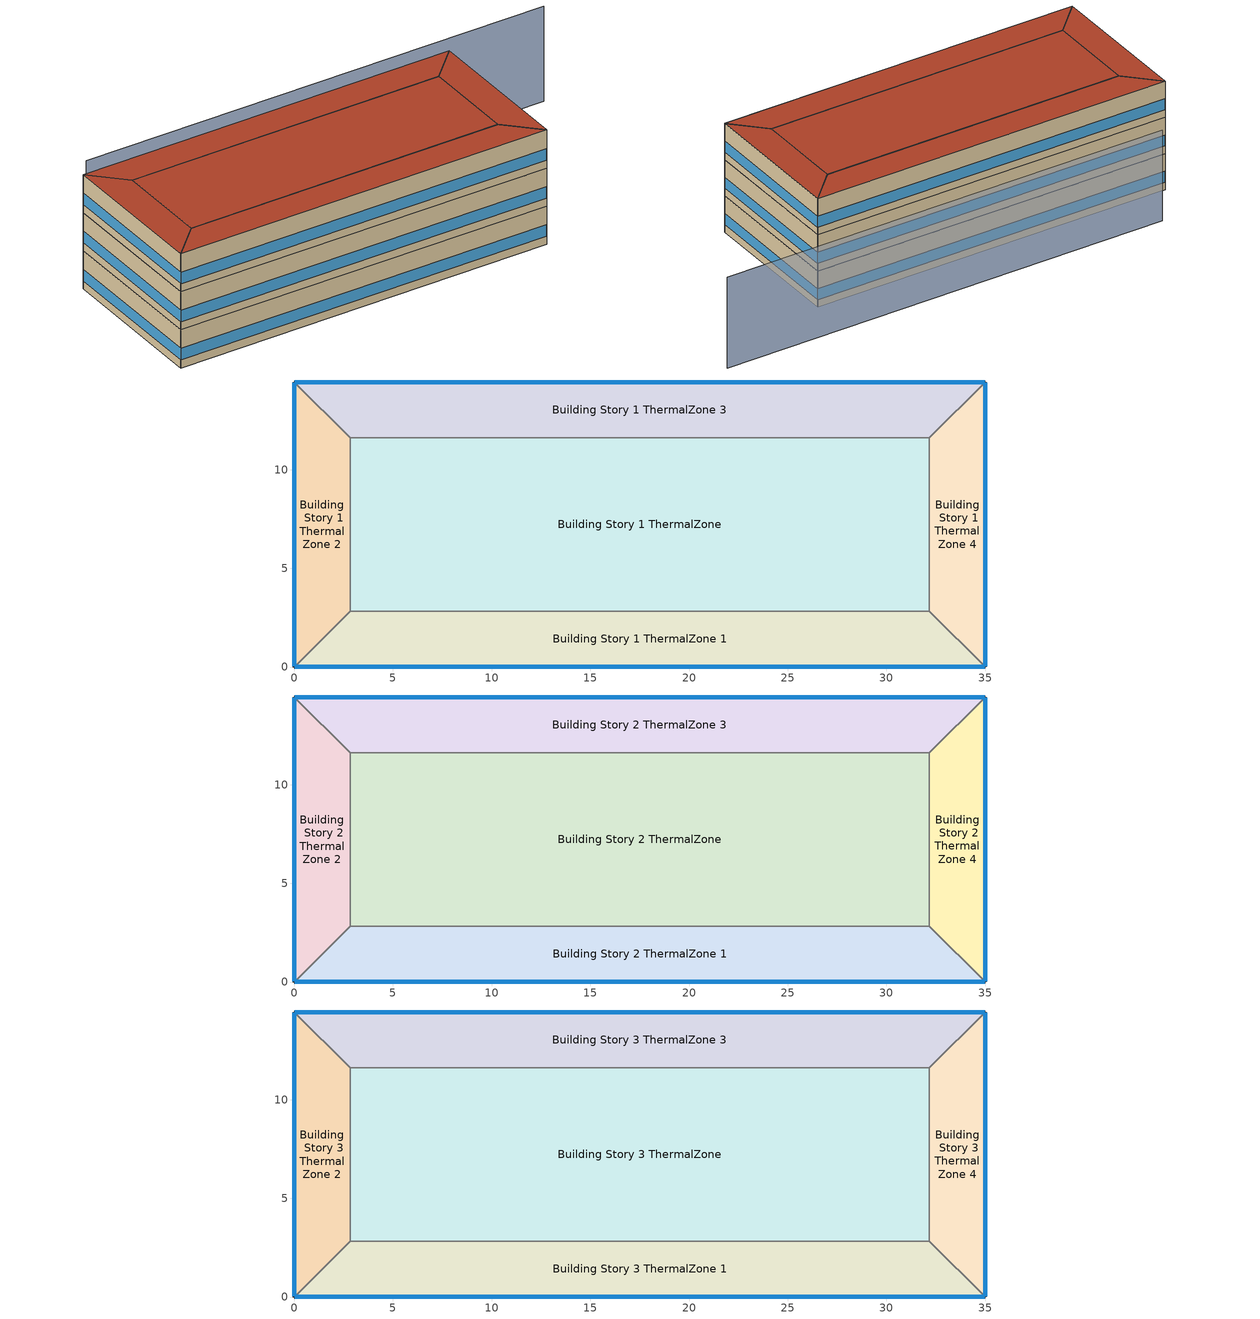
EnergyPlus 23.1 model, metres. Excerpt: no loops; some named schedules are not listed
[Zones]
Building Story 1 ThermalZone
 floor ground (Typical Insulated Carpeted 8in Slab Floor): 32.17,2.83 2.83,2.83 2.83,11.61 32.17,11.61 z0
 wall adiabatic (Typical Interior Wall): 2.83,2.83 32.17,2.83 32.17,11.61 2.83,11.61 2.83,2.83 z0:3.6
 ceiling adiabatic (Typical Interior Floor): 32.17,11.61 2.83,11.61 2.83,2.83 32.17,2.83 z3.6
Building Story 1 ThermalZone 1
 floor ground (Typical Insulated Carpeted 8in Slab Floor): 35,0 0,0 2.83,2.83 32.17,2.83 z0
 wall outside (Typical Insulated Exterior Mass Wall R-12.5): 0,0 35,0 z0:3.6
 wall adiabatic (Typical Interior Wall): 35,0 32.17,2.83 2.83,2.83 0,0 z0:3.6
 window (U 0.48 SHGC 0.40 Dbl Ref-D Clr 6mm/13mm): 0.03,0 34.98,0 z0.76:1.84
 ceiling adiabatic (Typical Interior Ceiling): 32.17,2.83 2.83,2.83 0,0 35,0 z3.6
Building Story 1 ThermalZone 2
 floor ground (Typical Insulated Carpeted 8in Slab Floor): 0,0 0,14.44 2.83,11.61 2.83,2.83 z0
 wall outside (Typical Insulated Exterior Mass Wall R-12.5): 0,14.44 0,0 z0:3.6
 wall adiabatic (Typical Interior Wall): 0,0 2.83,2.83 2.83,11.61 0,14.44 z0:3.6
 window (U 0.48 SHGC 0.40 Dbl Ref-D Clr 6mm/13mm): 0,14.41 0,0.03 z0.76:1.85
 ceiling adiabatic (Typical Interior Ceiling): 2.83,2.83 2.83,11.61 0,14.44 0,0 z3.6
Building Story 1 ThermalZone 3
 floor ground (Typical Insulated Carpeted 8in Slab Floor): 0,14.44 35,14.44 32.17,11.61 2.83,11.61 z0
 wall outside (Typical Insulated Exterior Mass Wall R-12.5): 35,14.44 0,14.44 z0:3.6
 wall adiabatic (Typical Interior Wall): 0,14.44 2.83,11.61 32.17,11.61 35,14.44 z0:3.6
 window (U 0.48 SHGC 0.40 Dbl Ref-D Clr 6mm/13mm): 34.98,14.44 0.03,14.44 z0.76:1.84
 ceiling adiabatic (Typical Interior Ceiling): 2.83,11.61 32.17,11.61 35,14.44 0,14.44 z3.6
Building Story 1 ThermalZone 4
 floor ground (Typical Insulated Carpeted 8in Slab Floor): 35,14.44 35,0 32.17,2.83 32.17,11.61 z0
 wall outside (Typical Insulated Exterior Mass Wall R-12.5): 35,0 35,14.44 z0:3.6
 wall adiabatic (Typical Interior Wall): 35,14.44 32.17,11.61 32.17,2.83 35,0 z0:3.6
 window (U 0.48 SHGC 0.40 Dbl Ref-D Clr 6mm/13mm): 35,0.03 35,14.41 z0.76:1.85
 ceiling adiabatic (Typical Interior Ceiling): 32.17,11.61 32.17,2.83 35,0 35,14.44 z3.6
Building Story 2 ThermalZone
 floor adiabatic (Typical Interior Floor): 32.17,2.83 2.83,2.83 2.83,11.61 32.17,11.61 z3.6
 wall adiabatic (Typical Interior Wall): 2.83,2.83 32.17,2.83 32.17,11.61 2.83,11.61 2.83,2.83 z3.6:7.2
 ceiling adiabatic (Typical Interior Ceiling): 32.17,11.61 2.83,11.61 2.83,2.83 32.17,2.83 z7.2
Building Story 2 ThermalZone 1
 floor adiabatic (Typical Interior Ceiling): 35,0 0,0 2.83,2.83 32.17,2.83 z3.6
 wall outside (Typical Insulated Exterior Mass Wall R-12.5): 0,0 35,0 z3.6:7.2
 wall adiabatic (Typical Interior Wall): 35,0 32.17,2.83 2.83,2.83 0,0 z3.6:7.2
 window (U 0.48 SHGC 0.40 Dbl Ref-D Clr 6mm/13mm): 0.03,0 34.98,0 z4.36:5.44
 ceiling adiabatic (Typical Interior Ceiling): 32.17,2.83 2.83,2.83 0,0 35,0 z7.2
Building Story 2 ThermalZone 2
 floor adiabatic (Typical Interior Ceiling): 0,0 0,14.44 2.83,11.61 2.83,2.83 z3.6
 wall outside (Typical Insulated Exterior Mass Wall R-12.5): 0,14.44 0,0 z3.6:7.2
 wall adiabatic (Typical Interior Wall): 0,0 2.83,2.83 2.83,11.61 0,14.44 z3.6:7.2
 window (U 0.48 SHGC 0.40 Dbl Ref-D Clr 6mm/13mm): 0,14.41 0,0.03 z4.36:5.45
 ceiling adiabatic (Typical Interior Ceiling): 2.83,2.83 2.83,11.61 0,14.44 0,0 z7.2
Building Story 2 ThermalZone 3
 floor adiabatic (Typical Interior Ceiling): 0,14.44 35,14.44 32.17,11.61 2.83,11.61 z3.6
 wall outside (Typical Insulated Exterior Mass Wall R-12.5): 35,14.44 0,14.44 z3.6:7.2
 wall adiabatic (Typical Interior Wall): 0,14.44 2.83,11.61 32.17,11.61 35,14.44 z3.6:7.2
 window (U 0.48 SHGC 0.40 Dbl Ref-D Clr 6mm/13mm): 34.98,14.44 0.03,14.44 z4.36:5.44
 ceiling adiabatic (Typical Interior Ceiling): 2.83,11.61 32.17,11.61 35,14.44 0,14.44 z7.2
Building Story 2 ThermalZone 4
 floor adiabatic (Typical Interior Ceiling): 35,14.44 35,0 32.17,2.83 32.17,11.61 z3.6
 wall outside (Typical Insulated Exterior Mass Wall R-12.5): 35,0 35,14.44 z3.6:7.2
 wall adiabatic (Typical Interior Wall): 35,14.44 32.17,11.61 32.17,2.83 35,0 z3.6:7.2
 window (U 0.48 SHGC 0.40 Dbl Ref-D Clr 6mm/13mm): 35,0.03 35,14.41 z4.36:5.45
 ceiling adiabatic (Typical Interior Ceiling): 32.17,11.61 32.17,2.83 35,0 35,14.44 z7.2
Building Story 3 ThermalZone
 floor adiabatic (Typical Interior Ceiling): 32.17,2.83 2.83,2.83 2.83,11.61 32.17,11.61 z7.2
 wall adiabatic (Typical Interior Wall): 2.83,2.83 32.17,2.83 32.17,11.61 2.83,11.61 2.83,2.83 z7.2:10.8
 roof outside (Typical IEAD Roof R-31.25): 32.17,11.61 2.83,11.61 2.83,2.83 32.17,2.83 z10.8
Building Story 3 ThermalZone 1
 floor adiabatic (Typical Interior Ceiling): 35,0 0,0 2.83,2.83 32.17,2.83 z7.2
 wall outside (Typical Insulated Exterior Mass Wall R-12.5): 0,0 35,0 z7.2:10.8
 wall adiabatic (Typical Interior Wall): 35,0 32.17,2.83 2.83,2.83 0,0 z7.2:10.8
 window (U 0.48 SHGC 0.40 Dbl Ref-D Clr 6mm/13mm): 0.03,0 34.98,0 z7.96:9.04
 roof outside (Typical IEAD Roof R-31.25): 32.17,2.83 2.83,2.83 0,0 35,0 z10.8
Building Story 3 ThermalZone 2
 floor adiabatic (Typical Interior Ceiling): 0,0 0,14.44 2.83,11.61 2.83,2.83 z7.2
 wall outside (Typical Insulated Exterior Mass Wall R-12.5): 0,14.44 0,0 z7.2:10.8
 wall adiabatic (Typical Interior Wall): 0,0 2.83,2.83 2.83,11.61 0,14.44 z7.2:10.8
 window (U 0.48 SHGC 0.40 Dbl Ref-D Clr 6mm/13mm): 0,14.41 0,0.03 z7.96:9.05
 roof outside (Typical IEAD Roof R-31.25): 2.83,2.83 2.83,11.61 0,14.44 0,0 z10.8
Building Story 3 ThermalZone 3
 floor adiabatic (Typical Interior Ceiling): 0,14.44 35,14.44 32.17,11.61 2.83,11.61 z7.2
 wall outside (Typical Insulated Exterior Mass Wall R-12.5): 35,14.44 0,14.44 z7.2:10.8
 wall adiabatic (Typical Interior Wall): 0,14.44 2.83,11.61 32.17,11.61 35,14.44 z7.2:10.8
 window (U 0.48 SHGC 0.40 Dbl Ref-D Clr 6mm/13mm): 34.98,14.44 0.03,14.44 z7.96:9.04
 roof outside (Typical IEAD Roof R-31.25): 2.83,11.61 32.17,11.61 35,14.44 0,14.44 z10.8
Building Story 3 ThermalZone 4
 floor adiabatic (Typical Interior Ceiling): 35,14.44 35,0 32.17,2.83 32.17,11.61 z7.2
 wall outside (Typical Insulated Exterior Mass Wall R-12.5): 35,0 35,14.44 z7.2:10.8
 wall adiabatic (Typical Interior Wall): 35,14.44 32.17,11.61 32.17,2.83 35,0 z7.2:10.8
 window (U 0.48 SHGC 0.40 Dbl Ref-D Clr 6mm/13mm): 35,0.03 35,14.41 z7.96:9.05
 roof outside (Typical IEAD Roof R-31.25): 32.17,11.61 32.17,2.83 35,0 35,14.44 z10.8
shading: 2.93,18.55 46.72,18.55 z0:9
[Building]
bld_6: Terrain=City
[Site:Location]
Laramie General Brees Field_WY_USA: Latitude {deg}=41.3126; Longitude {deg}=-105.585; Time Zone {hr}=-7; Elevation {m}=2215
[Site:GroundTemperature:FCfactorMethod]
8.6, 2.8, -4.1, -8.8, -2.2, 0.3, 6.7, 10.1, 16.5, 20.6, 19.2, 14.7
[Site:WaterMainsTemperature]
Calculation Method=Correlation; Annual Average Outdoor Air Temperature {C}=8.96667; Maximum Difference In Monthly Average Outdoor Air Temperatures {deltaC}=26.2
[SizingPeriod:DesignDay] Day of Month=21; Dry-Bulb Temperature Range Modifier Type=DefaultMultipliers; Humidity Condition Type=Wetbulb; Barometric Pressure {Pa}=98769; Rain Indicator=No; Snow Indicator=No; Daylight Saving Time Indicator=No; Begin Environment Reset Mode=FullResetAtBeginEnvironment
Name | Month | Day Type | Maximum Dry-Bulb Temperature {C} | Daily Dry-Bulb Temperature Range {deltaC} | Wetbulb or DewPoint at Maximum Dry-Bulb {C} | Wind Speed {m/s} | Wind Direction {deg} | Solar Model Indicator | ASHRAE Clear Sky Optical Depth for Beam Irradiance (taub) | ASHRAE Clear Sky Optical Depth for Diffuse Irradiance (taud) | Sky Clearness
Buffalo Niagara Intl Ap Ann Clg .4% Condns DB=>MWB 1 | 7 | SummerDesignDay | 30.3 | 9.3 | 21.8 | 5.7 | 240 | ASHRAETau | 0.462 | 2.001
Buffalo Niagara Intl Ap Ann Clg .4% Condns WB=>MDB 1 | 7 | SummerDesignDay | 27.8 | 9.3 | 23.8 | 5.7 | 240 | ASHRAETau | 0.462 | 2.001
Buffalo Niagara Intl Ap Ann Htg 99.6% Condns DB 1 | 1 | WinterDesignDay | -16.3 | 0 | -16.3 | 5.1 | 270 | ASHRAEClearSky |  |  | 0
[Material] Thermal Absorptance=0.9
Name | Roughness | Thickness {m} | Conductivity {W/m-K} | Density {kg/m3} | Specific Heat {J/kg-K} | Solar Absorptance | Visible Absorptance
1/2IN Gypsum | Smooth | 0.0127 | 0.16 | 784.9 | 830 | 0.4 | 0.4
100mm Normalweight concrete floor | MediumRough | 0.1016 | 2.31045 | 2322 | 832.557 | 0.7 | 0.7
1IN Stucco | Smooth | 0.0253 | 0.6918 | 1858 | 837 | 0.7 | 0.92
8 in. Normalweight Concrete Floor | MediumRough | 0.2032 | 2.31 | 2322 | 832 | 0.7 | 0.7
8IN CONCRETE HW RefBldg | Rough | 0.2032 | 1.311 | 2240 | 836.8 | 0.7 | 0.7
G01 13mm gypsum board | Smooth | 0.0127 | 0.160031 | 800.001 | 1090.73 | 0.7 | 0.5
Metal Roof Surface | Smooth | 0.0008 | 45.28 | 7824 | 500 | 0.7 | 0.7
Roof Membrane | VeryRough | 0.0095 | 0.16 | 1121.29 | 1460 | 0.7 | 0.7
Std Wood 6inch 1; Std Wood 6inch 2 | MediumSmooth | 0.15 | 0.12 | 540 | 1210 | 0.7 | 0.7
[Material:NoMass] Roughness=Smooth; Thermal Absorptance=0.9; Solar Absorptance=0.7
Name | Thermal Resistance {m2-K/W} | Visible Absorptance
CP02 CARPET PAD; Typical Carpet Pad | 0.21648 | 0.8
Typical Insulation R-10.11 | 1.78074 | 0.7
Typical Insulation R-30.13 | 5.30668 | 0.7
[WindowMaterial:Gas]
AIR 13MM: Gas Type=Air; Thickness {m}=0.0127
[WindowMaterial:Glazing] Optical Data Type=SpectralAverage; Thickness {m}=0.006; Infrared Transmittance at Normal Incidence=0; Front Side Infrared Hemispherical Emissivity=0.84; Conductivity {W/m-K}=0.9; Dirt Correction Factor for Solar and Visible Transmittance=1; Solar Diffusing=No
Name | Solar Transmittance at Normal Incidence | Front Side Solar Reflectance at Normal Incidence | Back Side Solar Reflectance at Normal Incidence | Visible Transmittance at Normal Incidence | Front Side Visible Reflectance at Normal Incidence | Back Side Visible Reflectance at Normal Incidence | Back Side Infrared Hemispherical Emissivity
CLEAR 6MM | 0.775 | 0.071 | 0.071 | 0.881 | 0.08 | 0.08 | 0.84
REF D CLEAR 6MM | 0.429 | 0.308 | 0.379 | 0.334 | 0.453 | 0.505 | 0.82
[Construction]
InteriorFurnishings 1: Std Wood 6inch 1
InteriorFurnishings 2: Std Wood 6inch 2
Typical IEAD Roof R-31.25: Roof Membrane, Typical Insulation R-30.13, Metal Roof Surface
Typical Insulated Carpeted 8in Slab Floor: 8 in. Normalweight Concrete Floor, Typical Carpet Pad
Typical Insulated Exterior Mass Wall R-12.5: 1IN Stucco, 8IN CONCRETE HW RefBldg, Typical Insulation R-10.11, 1/2IN Gypsum
Typical Interior Ceiling: CP02 CARPET PAD, 100mm Normalweight concrete floor
Typical Interior Floor: 100mm Normalweight concrete floor, CP02 CARPET PAD
Typical Interior Wall: G01 13mm gypsum board, G01 13mm gypsum board
U 0.48 SHGC 0.40 Dbl Ref-D Clr 6mm/13mm: REF D CLEAR 6MM, AIR 13MM, CLEAR 6MM
[SurfaceProperty:SurroundingSurfaces] Surrounding Surface 1=SurroundingSurface1; Surrounding Surface 1 View Factor=0.5
Name | Surrounding Surface 1 Temperature Schedule
SrdSurfs:Surface 56 | Srf-Surface 56-Tmp
SrdSurfs:Surface 44 | Srf-Surface 44-Tmp
SrdSurfs:Surface 50 | Srf-Surface 50-Tmp
SrdSurfs:Surface 38 | Srf-Surface 38-Tmp
[SurfaceProperty:LocalEnvironment]
Name | Exterior Surface | Surrounding Surfaces Object
LocEnv:Surface 44 | Surface 44 | SrdSurfs:Surface 56
LocEnv:Surface 56 | Surface 56 | SrdSurfs:Surface 44
LocEnv:Surface 50 | Surface 50 | SrdSurfs:Surface 38
LocEnv:Surface 38 | Surface 38 | SrdSurfs:Surface 50
[Zone] Part of Total Floor Area=Yes
Name | Multiplier
Building Story 1 ThermalZone; Building Story 1 ThermalZone 1; Building Story 1 ThermalZone 2; Building Story 1 ThermalZone 3; Building Story 1 ThermalZone 4; Building Story 3 ThermalZone; Building Story 3 ThermalZone 1; Building Story 3 ThermalZone 2; Building Story 3 ThermalZone 3; Building Story 3 ThermalZone 4 | 1
Building Story 2 ThermalZone; Building Story 2 ThermalZone 1; Building Story 2 ThermalZone 2; Building Story 2 ThermalZone 3; Building Story 2 ThermalZone 4 | 28
[Space]
Name | Zone | Space Type
Building Story 1 Space | Building Story 1 ThermalZone | Story Ground Blended Space Type
Building Story 1 Space 1 | Building Story 1 ThermalZone 1 | Story Ground Blended Space Type
Building Story 1 Space 2 | Building Story 1 ThermalZone 2 | Story Ground Blended Space Type
Building Story 1 Space 3 | Building Story 1 ThermalZone 3 | Story Ground Blended Space Type
Building Story 1 Space 4 | Building Story 1 ThermalZone 4 | Story Ground Blended Space Type
Building Story 2 Space | Building Story 2 ThermalZone | Story Mid Blended Space Type
Building Story 2 Space 1 | Building Story 2 ThermalZone 1 | Story Mid Blended Space Type
Building Story 2 Space 2 | Building Story 2 ThermalZone 2 | Story Mid Blended Space Type
Building Story 2 Space 3 | Building Story 2 ThermalZone 3 | Story Mid Blended Space Type
Building Story 2 Space 4 | Building Story 2 ThermalZone 4 | Story Mid Blended Space Type
Building Story 3 Space | Building Story 3 ThermalZone | Story Top Blended Space Type
Building Story 3 Space 1 | Building Story 3 ThermalZone 1 | Story Top Blended Space Type
Building Story 3 Space 2 | Building Story 3 ThermalZone 2 | Story Top Blended Space Type
Building Story 3 Space 3 | Building Story 3 ThermalZone 3 | Story Top Blended Space Type
Building Story 3 Space 4 | Building Story 3 ThermalZone 4 | Story Top Blended Space Type
[SpaceList]
Story Ground Blended Space Type: Building Story 1 Space, Building Story 1 Space 2, Building Story 1 Space 1, Building Story 1 Space 3, Building Story 1 Space 4
Story Mid Blended Space Type: Building Story 2 Space, Building Story 2 Space 1, Building Story 2 Space 2, Building Story 2 Space 3, Building Story 2 Space 4
Story Top Blended Space Type: Building Story 3 Space, Building Story 3 Space 1, Building Story 3 Space 2, Building Story 3 Space 3, Building Story 3 Space 4
[InternalMass]
Name | Construction | Zone or ZoneList | Space or SpaceList | Surface Area {m2}
Building Story 1 Space Office WholeBuilding - Sm Office A  - Story Ground Mass; Building Story 1 Space Office WholeBuilding - Sm Office C  - Story Ground Mass | InteriorFurnishings 1 | Building Story 1 ThermalZone | Building Story 1 Space | 89.7111
Building Story 1 Space 2 Office WholeBuilding - Sm Office A  - Story Ground Mass; Building Story 1 Space 2 Office WholeBuilding - Sm Office C  - Story Ground Mass | InteriorFurnishings 1 | Building Story 1 ThermalZone 2 | Building Story 1 Space 2 | 11.4321
Building Story 1 Space 1 Office WholeBuilding - Sm Office A  - Story Ground Mass; Building Story 1 Space 1 Office WholeBuilding - Sm Office C  - Story Ground Mass | InteriorFurnishings 1 | Building Story 1 ThermalZone 1 | Building Story 1 Space 1 | 31.6821
Building Story 1 Space 3 Office WholeBuilding - Sm Office A  - Story Ground Mass; Building Story 1 Space 3 Office WholeBuilding - Sm Office C  - Story Ground Mass | InteriorFurnishings 1 | Building Story 1 ThermalZone 3 | Building Story 1 Space 3 | 31.6821
Building Story 1 Space 4 Office WholeBuilding - Sm Office A  - Story Ground Mass; Building Story 1 Space 4 Office WholeBuilding - Sm Office C  - Story Ground Mass | InteriorFurnishings 1 | Building Story 1 ThermalZone 4 | Building Story 1 Space 4 | 11.4321
Building Story 1 Space Office WholeBuilding - Sm Office A end_a - Story Ground Mass; Building Story 1 Space Office WholeBuilding - Sm Office A end_b - Story Ground Mass; Building Story 1 Space Office WholeBuilding - Sm Office C end_a - Story Ground Mass; Building Story 1 Space Office WholeBuilding - Sm Office C end_b - Story Ground Mass | InteriorFurnishings 1 | Building Story 1 ThermalZone | Building Story 1 Space | 25.9191
Building Story 1 Space 2 Office WholeBuilding - Sm Office A end_a - Story Ground Mass; Building Story 1 Space 2 Office WholeBuilding - Sm Office A end_b - Story Ground Mass; Building Story 1 Space 2 Office WholeBuilding - Sm Office C end_a - Story Ground Mass; Building Story 1 Space 2 Office WholeBuilding - Sm Office C end_b - Story Ground Mass | InteriorFurnishings 1 | Building Story 1 ThermalZone 2 | Building Story 1 Space 2 | 3.30293
Building Story 1 Space 1 Office WholeBuilding - Sm Office A end_a - Story Ground Mass; Building Story 1 Space 1 Office WholeBuilding - Sm Office A end_b - Story Ground Mass; Building Story 1 Space 1 Office WholeBuilding - Sm Office C end_a - Story Ground Mass; Building Story 1 Space 1 Office WholeBuilding - Sm Office C end_b - Story Ground Mass | InteriorFurnishings 1 | Building Story 1 ThermalZone 1 | Building Story 1 Space 1 | 9.15351
Building Story 1 Space 3 Office WholeBuilding - Sm Office A end_a - Story Ground Mass; Building Story 1 Space 3 Office WholeBuilding - Sm Office A end_b - Story Ground Mass; Building Story 1 Space 3 Office WholeBuilding - Sm Office C end_a - Story Ground Mass; Building Story 1 Space 3 Office WholeBuilding - Sm Office C end_b - Story Ground Mass | InteriorFurnishings 1 | Building Story 1 ThermalZone 3 | Building Story 1 Space 3 | 9.15351
Building Story 1 Space 4 Office WholeBuilding - Sm Office A end_a - Story Ground Mass; Building Story 1 Space 4 Office WholeBuilding - Sm Office A end_b - Story Ground Mass; Building Story 1 Space 4 Office WholeBuilding - Sm Office C end_a - Story Ground Mass; Building Story 1 Space 4 Office WholeBuilding - Sm Office C end_b - Story Ground Mass | InteriorFurnishings 1 | Building Story 1 ThermalZone 4 | Building Story 1 Space 4 | 3.30293
Building Story 1 Space Office WholeBuilding - Sm Office B  - Story Ground Mass | InteriorFurnishings 1 | Building Story 1 ThermalZone | Building Story 1 Space | 147.198
Building Story 1 Space 2 Office WholeBuilding - Sm Office B  - Story Ground Mass | InteriorFurnishings 1 | Building Story 1 ThermalZone 2 | Building Story 1 Space 2 | 18.7577
Building Story 1 Space 1 Office WholeBuilding - Sm Office B  - Story Ground Mass | InteriorFurnishings 1 | Building Story 1 ThermalZone 1 | Building Story 1 Space 1 | 51.9838
Building Story 1 Space 3 Office WholeBuilding - Sm Office B  - Story Ground Mass | InteriorFurnishings 1 | Building Story 1 ThermalZone 3 | Building Story 1 Space 3 | 51.9838
Building Story 1 Space 4 Office WholeBuilding - Sm Office B  - Story Ground Mass | InteriorFurnishings 1 | Building Story 1 ThermalZone 4 | Building Story 1 Space 4 | 18.7577
Building Story 1 Space Office WholeBuilding - Sm Office B end_a - Story Ground Mass; Building Story 1 Space Office WholeBuilding - Sm Office B end_b - Story Ground Mass | InteriorFurnishings 1 | Building Story 1 ThermalZone | Building Story 1 Space | 42.528
Building Story 1 Space 2 Office WholeBuilding - Sm Office B end_a - Story Ground Mass; Building Story 1 Space 2 Office WholeBuilding - Sm Office B end_b - Story Ground Mass | InteriorFurnishings 1 | Building Story 1 ThermalZone 2 | Building Story 1 Space 2 | 5.41944
Building Story 1 Space 1 Office WholeBuilding - Sm Office B end_a - Story Ground Mass; Building Story 1 Space 1 Office WholeBuilding - Sm Office B end_b - Story Ground Mass | InteriorFurnishings 1 | Building Story 1 ThermalZone 1 | Building Story 1 Space 1 | 15.019
Building Story 1 Space 3 Office WholeBuilding - Sm Office B end_a - Story Ground Mass; Building Story 1 Space 3 Office WholeBuilding - Sm Office B end_b - Story Ground Mass | InteriorFurnishings 1 | Building Story 1 ThermalZone 3 | Building Story 1 Space 3 | 15.019
Building Story 1 Space 4 Office WholeBuilding - Sm Office B end_a - Story Ground Mass; Building Story 1 Space 4 Office WholeBuilding - Sm Office B end_b - Story Ground Mass | InteriorFurnishings 1 | Building Story 1 ThermalZone 4 | Building Story 1 Space 4 | 5.41944
Building Story 1 Space Mass | InteriorFurnishings 2 | Building Story 1 ThermalZone | Building Story 1 Space | 515.353
Building Story 1 Space 1 Mass | InteriorFurnishings 2 | Building Story 1 ThermalZone 1 | Building Story 1 Space 1 | 182
Building Story 1 Space 2 Mass | InteriorFurnishings 2 | Building Story 1 ThermalZone 2 | Building Story 1 Space 2 | 65.6725
Building Story 1 Space 3 Mass | InteriorFurnishings 2 | Building Story 1 ThermalZone 3 | Building Story 1 Space 3 | 182
Building Story 1 Space 4 Mass | InteriorFurnishings 2 | Building Story 1 ThermalZone 4 | Building Story 1 Space 4 | 65.6725
Building Story 2 Space Office WholeBuilding - Sm Office A  - Story Mid Mass; Building Story 2 Space Office WholeBuilding - Sm Office C  - Story Mid Mass | InteriorFurnishings 1 | Building Story 2 ThermalZone | Building Story 2 Space | 89.7111
Building Story 2 Space 1 Office WholeBuilding - Sm Office A  - Story Mid Mass; Building Story 2 Space 1 Office WholeBuilding - Sm Office C  - Story Mid Mass | InteriorFurnishings 1 | Building Story 2 ThermalZone 1 | Building Story 2 Space 1 | 31.6821
Building Story 2 Space 2 Office WholeBuilding - Sm Office A  - Story Mid Mass; Building Story 2 Space 2 Office WholeBuilding - Sm Office C  - Story Mid Mass | InteriorFurnishings 1 | Building Story 2 ThermalZone 2 | Building Story 2 Space 2 | 11.4321
Building Story 2 Space 3 Office WholeBuilding - Sm Office A  - Story Mid Mass; Building Story 2 Space 3 Office WholeBuilding - Sm Office C  - Story Mid Mass | InteriorFurnishings 1 | Building Story 2 ThermalZone 3 | Building Story 2 Space 3 | 31.6821
Building Story 2 Space 4 Office WholeBuilding - Sm Office A  - Story Mid Mass; Building Story 2 Space 4 Office WholeBuilding - Sm Office C  - Story Mid Mass | InteriorFurnishings 1 | Building Story 2 ThermalZone 4 | Building Story 2 Space 4 | 11.4321
Building Story 2 Space Office WholeBuilding - Sm Office A end_a - Story Mid Mass; Building Story 2 Space Office WholeBuilding - Sm Office A end_b - Story Mid Mass; Building Story 2 Space Office WholeBuilding - Sm Office C end_a - Story Mid Mass; Building Story 2 Space Office WholeBuilding - Sm Office C end_b - Story Mid Mass | InteriorFurnishings 1 | Building Story 2 ThermalZone | Building Story 2 Space | 25.9191
Building Story 2 Space 1 Office WholeBuilding - Sm Office A end_a - Story Mid Mass; Building Story 2 Space 1 Office WholeBuilding - Sm Office A end_b - Story Mid Mass; Building Story 2 Space 1 Office WholeBuilding - Sm Office C end_a - Story Mid Mass; Building Story 2 Space 1 Office WholeBuilding - Sm Office C end_b - Story Mid Mass | InteriorFurnishings 1 | Building Story 2 ThermalZone 1 | Building Story 2 Space 1 | 9.15351
Building Story 2 Space 2 Office WholeBuilding - Sm Office A end_a - Story Mid Mass; Building Story 2 Space 2 Office WholeBuilding - Sm Office A end_b - Story Mid Mass; Building Story 2 Space 2 Office WholeBuilding - Sm Office C end_a - Story Mid Mass; Building Story 2 Space 2 Office WholeBuilding - Sm Office C end_b - Story Mid Mass | InteriorFurnishings 1 | Building Story 2 ThermalZone 2 | Building Story 2 Space 2 | 3.30293
Building Story 2 Space 3 Office WholeBuilding - Sm Office A end_a - Story Mid Mass; Building Story 2 Space 3 Office WholeBuilding - Sm Office A end_b - Story Mid Mass; Building Story 2 Space 3 Office WholeBuilding - Sm Office C end_a - Story Mid Mass; Building Story 2 Space 3 Office WholeBuilding - Sm Office C end_b - Story Mid Mass | InteriorFurnishings 1 | Building Story 2 ThermalZone 3 | Building Story 2 Space 3 | 9.15351
Building Story 2 Space 4 Office WholeBuilding - Sm Office A end_a - Story Mid Mass; Building Story 2 Space 4 Office WholeBuilding - Sm Office A end_b - Story Mid Mass; Building Story 2 Space 4 Office WholeBuilding - Sm Office C end_a - Story Mid Mass; Building Story 2 Space 4 Office WholeBuilding - Sm Office C end_b - Story Mid Mass | InteriorFurnishings 1 | Building Story 2 ThermalZone 4 | Building Story 2 Space 4 | 3.30293
Building Story 2 Space Office WholeBuilding - Sm Office B  - Story Mid Mass | InteriorFurnishings 1 | Building Story 2 ThermalZone | Building Story 2 Space | 147.198
Building Story 2 Space 1 Office WholeBuilding - Sm Office B  - Story Mid Mass | InteriorFurnishings 1 | Building Story 2 ThermalZone 1 | Building Story 2 Space 1 | 51.9838
Building Story 2 Space 2 Office WholeBuilding - Sm Office B  - Story Mid Mass | InteriorFurnishings 1 | Building Story 2 ThermalZone 2 | Building Story 2 Space 2 | 18.7577
Building Story 2 Space 3 Office WholeBuilding - Sm Office B  - Story Mid Mass | InteriorFurnishings 1 | Building Story 2 ThermalZone 3 | Building Story 2 Space 3 | 51.9838
Building Story 2 Space 4 Office WholeBuilding - Sm Office B  - Story Mid Mass | InteriorFurnishings 1 | Building Story 2 ThermalZone 4 | Building Story 2 Space 4 | 18.7577
Building Story 2 Space Office WholeBuilding - Sm Office B end_a - Story Mid Mass; Building Story 2 Space Office WholeBuilding - Sm Office B end_b - Story Mid Mass | InteriorFurnishings 1 | Building Story 2 ThermalZone | Building Story 2 Space | 42.528
Building Story 2 Space 1 Office WholeBuilding - Sm Office B end_a - Story Mid Mass; Building Story 2 Space 1 Office WholeBuilding - Sm Office B end_b - Story Mid Mass | InteriorFurnishings 1 | Building Story 2 ThermalZone 1 | Building Story 2 Space 1 | 15.019
Building Story 2 Space 2 Office WholeBuilding - Sm Office B end_a - Story Mid Mass; Building Story 2 Space 2 Office WholeBuilding - Sm Office B end_b - Story Mid Mass | InteriorFurnishings 1 | Building Story 2 ThermalZone 2 | Building Story 2 Space 2 | 5.41944
Building Story 2 Space 3 Office WholeBuilding - Sm Office B end_a - Story Mid Mass; Building Story 2 Space 3 Office WholeBuilding - Sm Office B end_b - Story Mid Mass | InteriorFurnishings 1 | Building Story 2 ThermalZone 3 | Building Story 2 Space 3 | 15.019
Building Story 2 Space 4 Office WholeBuilding - Sm Office B end_a - Story Mid Mass; Building Story 2 Space 4 Office WholeBuilding - Sm Office B end_b - Story Mid Mass | InteriorFurnishings 1 | Building Story 2 ThermalZone 4 | Building Story 2 Space 4 | 5.41944
Building Story 2 Space Mass | InteriorFurnishings 2 | Building Story 2 ThermalZone | Building Story 2 Space | 515.353
Building Story 2 Space 1 Mass | InteriorFurnishings 2 | Building Story 2 ThermalZone 1 | Building Story 2 Space 1 | 182
Building Story 2 Space 2 Mass | InteriorFurnishings 2 | Building Story 2 ThermalZone 2 | Building Story 2 Space 2 | 65.6725
Building Story 2 Space 3 Mass | InteriorFurnishings 2 | Building Story 2 ThermalZone 3 | Building Story 2 Space 3 | 182
Building Story 2 Space 4 Mass | InteriorFurnishings 2 | Building Story 2 ThermalZone 4 | Building Story 2 Space 4 | 65.6725
Building Story 3 Space Office WholeBuilding - Sm Office A  - Story Top Mass; Building Story 3 Space Office WholeBuilding - Sm Office C  - Story Top Mass | InteriorFurnishings 1 | Building Story 3 ThermalZone | Building Story 3 Space | 89.7111
Building Story 3 Space 1 Office WholeBuilding - Sm Office A  - Story Top Mass; Building Story 3 Space 1 Office WholeBuilding - Sm Office C  - Story Top Mass | InteriorFurnishings 1 | Building Story 3 ThermalZone 1 | Building Story 3 Space 1 | 31.6821
Building Story 3 Space 2 Office WholeBuilding - Sm Office A  - Story Top Mass; Building Story 3 Space 2 Office WholeBuilding - Sm Office C  - Story Top Mass | InteriorFurnishings 1 | Building Story 3 ThermalZone 2 | Building Story 3 Space 2 | 11.4321
Building Story 3 Space 3 Office WholeBuilding - Sm Office A  - Story Top Mass; Building Story 3 Space 3 Office WholeBuilding - Sm Office C  - Story Top Mass | InteriorFurnishings 1 | Building Story 3 ThermalZone 3 | Building Story 3 Space 3 | 31.6821
Building Story 3 Space 4 Office WholeBuilding - Sm Office A  - Story Top Mass; Building Story 3 Space 4 Office WholeBuilding - Sm Office C  - Story Top Mass | InteriorFurnishings 1 | Building Story 3 ThermalZone 4 | Building Story 3 Space 4 | 11.4321
Building Story 3 Space Office WholeBuilding - Sm Office A end_a - Story Top Mass; Building Story 3 Space Office WholeBuilding - Sm Office A end_b - Story Top Mass; Building Story 3 Space Office WholeBuilding - Sm Office C end_a - Story Top Mass; Building Story 3 Space Office WholeBuilding - Sm Office C end_b - Story Top Mass | InteriorFurnishings 1 | Building Story 3 ThermalZone | Building Story 3 Space | 25.9191
Building Story 3 Space 1 Office WholeBuilding - Sm Office A end_a - Story Top Mass; Building Story 3 Space 1 Office WholeBuilding - Sm Office A end_b - Story Top Mass; Building Story 3 Space 1 Office WholeBuilding - Sm Office C end_a - Story Top Mass; Building Story 3 Space 1 Office WholeBuilding - Sm Office C end_b - Story Top Mass | InteriorFurnishings 1 | Building Story 3 ThermalZone 1 | Building Story 3 Space 1 | 9.15351
Building Story 3 Space 2 Office WholeBuilding - Sm Office A end_a - Story Top Mass; Building Story 3 Space 2 Office WholeBuilding - Sm Office A end_b - Story Top Mass; Building Story 3 Space 2 Office WholeBuilding - Sm Office C end_a - Story Top Mass; Building Story 3 Space 2 Office WholeBuilding - Sm Office C end_b - Story Top Mass | InteriorFurnishings 1 | Building Story 3 ThermalZone 2 | Building Story 3 Space 2 | 3.30293
Building Story 3 Space 3 Office WholeBuilding - Sm Office A end_a - Story Top Mass; Building Story 3 Space 3 Office WholeBuilding - Sm Office A end_b - Story Top Mass; Building Story 3 Space 3 Office WholeBuilding - Sm Office C end_a - Story Top Mass; Building Story 3 Space 3 Office WholeBuilding - Sm Office C end_b - Story Top Mass | InteriorFurnishings 1 | Building Story 3 ThermalZone 3 | Building Story 3 Space 3 | 9.15351
Building Story 3 Space 4 Office WholeBuilding - Sm Office A end_a - Story Top Mass; Building Story 3 Space 4 Office WholeBuilding - Sm Office A end_b - Story Top Mass; Building Story 3 Space 4 Office WholeBuilding - Sm Office C end_a - Story Top Mass; Building Story 3 Space 4 Office WholeBuilding - Sm Office C end_b - Story Top Mass | InteriorFurnishings 1 | Building Story 3 ThermalZone 4 | Building Story 3 Space 4 | 3.30293
Building Story 3 Space Office WholeBuilding - Sm Office B  - Story Top Mass | InteriorFurnishings 1 | Building Story 3 ThermalZone | Building Story 3 Space | 147.198
Building Story 3 Space 1 Office WholeBuilding - Sm Office B  - Story Top Mass | InteriorFurnishings 1 | Building Story 3 ThermalZone 1 | Building Story 3 Space 1 | 51.9838
Building Story 3 Space 2 Office WholeBuilding - Sm Office B  - Story Top Mass | InteriorFurnishings 1 | Building Story 3 ThermalZone 2 | Building Story 3 Space 2 | 18.7577
Building Story 3 Space 3 Office WholeBuilding - Sm Office B  - Story Top Mass | InteriorFurnishings 1 | Building Story 3 ThermalZone 3 | Building Story 3 Space 3 | 51.9838
Building Story 3 Space 4 Office WholeBuilding - Sm Office B  - Story Top Mass | InteriorFurnishings 1 | Building Story 3 ThermalZone 4 | Building Story 3 Space 4 | 18.7577
Building Story 3 Space Office WholeBuilding - Sm Office B end_a - Story Top Mass; Building Story 3 Space Office WholeBuilding - Sm Office B end_b - Story Top Mass | InteriorFurnishings 1 | Building Story 3 ThermalZone | Building Story 3 Space | 42.528
Building Story 3 Space 1 Office WholeBuilding - Sm Office B end_a - Story Top Mass; Building Story 3 Space 1 Office WholeBuilding - Sm Office B end_b - Story Top Mass | InteriorFurnishings 1 | Building Story 3 ThermalZone 1 | Building Story 3 Space 1 | 15.019
Building Story 3 Space 2 Office WholeBuilding - Sm Office B end_a - Story Top Mass; Building Story 3 Space 2 Office WholeBuilding - Sm Office B end_b - Story Top Mass | InteriorFurnishings 1 | Building Story 3 ThermalZone 2 | Building Story 3 Space 2 | 5.41944
Building Story 3 Space 3 Office WholeBuilding - Sm Office B end_a - Story Top Mass; Building Story 3 Space 3 Office WholeBuilding - Sm Office B end_b - Story Top Mass | InteriorFurnishings 1 | Building Story 3 ThermalZone 3 | Building Story 3 Space 3 | 15.019
Building Story 3 Space 4 Office WholeBuilding - Sm Office B end_a - Story Top Mass; Building Story 3 Space 4 Office WholeBuilding - Sm Office B end_b - Story Top Mass | InteriorFurnishings 1 | Building Story 3 ThermalZone 4 | Building Story 3 Space 4 | 5.41944
Building Story 3 Space Mass | InteriorFurnishings 2 | Building Story 3 ThermalZone | Building Story 3 Space | 515.353
Building Story 3 Space 1 Mass | InteriorFurnishings 2 | Building Story 3 ThermalZone 1 | Building Story 3 Space 1 | 182
Building Story 3 Space 2 Mass | InteriorFurnishings 2 | Building Story 3 ThermalZone 2 | Building Story 3 Space 2 | 65.6725
Building Story 3 Space 3 Mass | InteriorFurnishings 2 | Building Story 3 ThermalZone 3 | Building Story 3 Space 3 | 182
Building Story 3 Space 4 Mass | InteriorFurnishings 2 | Building Story 3 ThermalZone 4 | Building Story 3 Space 4 | 65.6725
[Lights] Schedule=OfficeSmall BLDG_LIGHT_SCH_2013; Design Level Calculation Method=Watts/Area; Watts per Zone Floor Area {W/m2}=8.82641; Return Air Fraction=0; Fraction Radiant=0.7; Fraction Visible=0.2; Fraction Replaceable=1
Name | Zone or ZoneList or Space or SpaceList
Office WholeBuilding - Sm Office Lights 1 | Story Ground Blended Space Type
Office WholeBuilding - Sm Office Lights 2 | Story Mid Blended Space Type
Office WholeBuilding - Sm Office Lights 3 | Story Top Blended Space Type
[People] Number of People Schedule=OfficeSmall BLDG_OCC_SCH; Number of People Calculation Method=People/Area; People per Floor Area {person/m2}=0.0602779; Fraction Radiant=0.3; Activity Level Schedule=OfficeSmall ACTIVITY_SCH; Enable ASHRAE 55 Comfort Warnings=Yes; Mean Radiant Temperature Calculation Type=ZoneAveraged; Work Efficiency Schedule=Work Efficiency Schedule; Clothing Insulation Schedule=Clothing Schedule; Air Velocity Schedule=Air Velocity Schedule; Thermal Comfort Model 1 Type=Fanger
Name | Zone or ZoneList or Space or SpaceList
Office WholeBuilding - Sm Office People 1 | Story Ground Blended Space Type
Office WholeBuilding - Sm Office People 2 | Story Mid Blended Space Type
Office WholeBuilding - Sm Office People 3 | Story Top Blended Space Type
[ElectricEquipment] Design Level Calculation Method=Watts/Area
Name | Zone or ZoneList or Space or SpaceList | Schedule | Watts per Zone Floor Area {W/m2} | Fraction Radiant | Fraction Latent | Fraction Lost
2 Elevator Fans | Story Ground Blended Space Type | Elevator Schedule 3 | 0.148971 | 0.5
2 Elevator Lift Motors | Story Ground Blended Space Type | Elevator Schedule 1 | 77.2581 | 0 | 0 | 1
2 Elevator Lights | Story Ground Blended Space Type | Elevator Schedule 2 | 0.155664 | 0.5
Office WholeBuilding - Sm Office Elec Equip 1 | Story Ground Blended Space Type | OfficeSmall BLDG_EQUIP_SCH_2013 | 6.78126 | 0 | 0 | 0
Office WholeBuilding - Sm Office Elec Equip 2 | Story Mid Blended Space Type | OfficeSmall BLDG_EQUIP_SCH_2013 | 6.78126 | 0 | 0 | 0
Office WholeBuilding - Sm Office Elec Equip 3 | Story Top Blended Space Type | OfficeSmall BLDG_EQUIP_SCH_2013 | 6.78126 | 0 | 0 | 0
[ZoneInfiltration:DesignFlowRate] Schedule=Always On Discrete; Design Flow Rate Calculation Method=Flow/ExteriorArea; Constant Term Coefficient=0; Temperature Term Coefficient=0; Velocity Term Coefficient=0.224; Velocity Squared Term Coefficient=0
Name | Zone or ZoneList or Space or SpaceList | Flow Rate per Exterior Surface Area {m3/s-m2}
Office WholeBuilding - Sm Office A  - Story Ground Infiltration; Office WholeBuilding - Sm Office C  - Story Ground Infiltration | Story Ground Blended Space Type | 0.000108295
Office WholeBuilding - Sm Office A end_a - Story Ground Infiltration; Office WholeBuilding - Sm Office A end_b - Story Ground Infiltration; Office WholeBuilding - Sm Office C end_a - Story Ground Infiltration; Office WholeBuilding - Sm Office C end_b - Story Ground Infiltration | Story Ground Blended Space Type | 6.25768e-05
Office WholeBuilding - Sm Office B end_a - Story Ground Infiltration; Office WholeBuilding - Sm Office B end_b - Story Ground Infiltration | Story Ground Blended Space Type | 5.13379e-05
Office WholeBuilding - Sm Office A  - Story Mid Infiltration; Office WholeBuilding - Sm Office C  - Story Mid Infiltration | Story Mid Blended Space Type | 0.000108295
Office WholeBuilding - Sm Office A end_a - Story Mid Infiltration; Office WholeBuilding - Sm Office A end_b - Story Mid Infiltration; Office WholeBuilding - Sm Office C end_a - Story Mid Infiltration; Office WholeBuilding - Sm Office C end_b - Story Mid Infiltration | Story Mid Blended Space Type | 6.25768e-05
Office WholeBuilding - Sm Office B end_a - Story Mid Infiltration; Office WholeBuilding - Sm Office B end_b - Story Mid Infiltration | Story Mid Blended Space Type | 5.13379e-05
Office WholeBuilding - Sm Office A  - Story Top Infiltration; Office WholeBuilding - Sm Office C  - Story Top Infiltration | Story Top Blended Space Type | 4.10464e-05
Office WholeBuilding - Sm Office A end_a - Story Top Infiltration; Office WholeBuilding - Sm Office A end_b - Story Top Infiltration; Office WholeBuilding - Sm Office C end_a - Story Top Infiltration; Office WholeBuilding - Sm Office C end_b - Story Top Infiltration | Story Top Blended Space Type | 2.37181e-05
Office WholeBuilding - Sm Office B end_a - Story Top Infiltration; Office WholeBuilding - Sm Office B end_b - Story Top Infiltration | Story Top Blended Space Type | 1.94583e-05
[Daylighting:Controls] Lighting Control Type=Stepped; Minimum Input Power Fraction for Continuous or ContinuousOff Dimming Control=0.3; Minimum Light Output Fraction for Continuous or ContinuousOff Dimming Control=0.2; Number of Stepped Control Steps=3; Probability Lighting will be Reset When Needed in Manual Stepped Control=1; Glare Calculation Azimuth Angle of View Direction Clockwise from Zone y-Axis {deg}=-0; Maximum Allowable Discomfort Glare Index=22; Illuminance Setpoint at Reference Point 1 {lux}=377
Name | Zone or Space | Glare Calculation Daylighting Reference Point | Daylighting Reference Point 1 | Fraction of Lights Controlled by Reference Point 1 | Daylighting Reference Point 2 | Fraction of Lights Controlled by Reference Point 2 | Illuminance Setpoint at Reference Point 2 {lux}
Building Story 1 ThermalZone 1 DaylightingControls | Building Story 1 ThermalZone 1 | Building Story 1 Space 1 Daylt Sensor 1 | Building Story 1 Space 1 Daylt Sensor 1 | 0.289 | Building Story 1 Space 1 Daylt Sensor 2 | 0.046 | 377
Building Story 1 ThermalZone 2 DaylightingControls | Building Story 1 ThermalZone 2 | Building Story 1 Space 2 Daylt Sensor 1 | Building Story 1 Space 2 Daylt Sensor 1 | 0.304
Building Story 1 ThermalZone 3 DaylightingControls | Building Story 1 ThermalZone 3 | Building Story 1 Space 3 Daylt Sensor 1 | Building Story 1 Space 3 Daylt Sensor 1 | 0.289 | Building Story 1 Space 3 Daylt Sensor 2 | 0.046 | 377
Building Story 1 ThermalZone 4 DaylightingControls | Building Story 1 ThermalZone 4 | Building Story 1 Space 4 Daylt Sensor 1 | Building Story 1 Space 4 Daylt Sensor 1 | 0.304
Building Story 2 ThermalZone 1 DaylightingControls | Building Story 2 ThermalZone 1 | Building Story 2 Space 1 Daylt Sensor 1 | Building Story 2 Space 1 Daylt Sensor 1 | 0.289 | Building Story 2 Space 1 Daylt Sensor 2 | 0.046 | 377
Building Story 2 ThermalZone 2 DaylightingControls | Building Story 2 ThermalZone 2 | Building Story 2 Space 2 Daylt Sensor 1 | Building Story 2 Space 2 Daylt Sensor 1 | 0.304
Building Story 2 ThermalZone 3 DaylightingControls | Building Story 2 ThermalZone 3 | Building Story 2 Space 3 Daylt Sensor 1 | Building Story 2 Space 3 Daylt Sensor 1 | 0.289 | Building Story 2 Space 3 Daylt Sensor 2 | 0.046 | 377
Building Story 2 ThermalZone 4 DaylightingControls | Building Story 2 ThermalZone 4 | Building Story 2 Space 4 Daylt Sensor 1 | Building Story 2 Space 4 Daylt Sensor 1 | 0.304
Building Story 3 ThermalZone 1 DaylightingControls | Building Story 3 ThermalZone 1 | Building Story 3 Space 1 Daylt Sensor 1 | Building Story 3 Space 1 Daylt Sensor 1 | 0.289 | Building Story 3 Space 1 Daylt Sensor 2 | 0.046 | 377
Building Story 3 ThermalZone 2 DaylightingControls | Building Story 3 ThermalZone 2 | Building Story 3 Space 2 Daylt Sensor 1 | Building Story 3 Space 2 Daylt Sensor 1 | 0.304
Building Story 3 ThermalZone 3 DaylightingControls | Building Story 3 ThermalZone 3 | Building Story 3 Space 3 Daylt Sensor 1 | Building Story 3 Space 3 Daylt Sensor 1 | 0.289 | Building Story 3 Space 3 Daylt Sensor 2 | 0.046 | 377
Building Story 3 ThermalZone 4 DaylightingControls | Building Story 3 ThermalZone 4 | Building Story 3 Space 4 Daylt Sensor 1 | Building Story 3 Space 4 Daylt Sensor 1 | 0.304
[Exterior:Lights] Control Option=AstronomicalClock
Name | Schedule | Design Level {W}
Building Facades | Schedule Ruleset 1 | 409.59
Main Entries | Schedule Ruleset 2 | 240
Other Doors | Schedule Ruleset 2 | 71.5792
Parking Areas and Drives | Schedule Ruleset 2 | 2174.22
[Schedule:Compact]
Srf-Surface 56-Tmp; Srf-Surface 44-Tmp; Srf-Surface 50-Tmp; Srf-Surface 38-Tmp: Through: 12/31, For: AllDays, Until: 24:00, 19
[Schedule:Day:Interval]
Schedule Day 13: No, 06:00, 0, 24:00, 1
Schedule Day 14: No, 06:00, 0.7, 24:00, 1
[Schedule:Week:Daily]
OfficeSmall BLDG_LIGHT_SCH_2013 Week Rule - Jan1-Jan1: OfficeSmall BLDG_LIGHT_SCH_2013 Wknd Day, OfficeSmall BLDG_LIGHT_SCH_2013 Wknd Day, OfficeSmall BLDG_LIGHT_SCH_2013 Wknd Day, OfficeSmall BLDG_LIGHT_SCH_2013 Wknd Day, OfficeSmall BLDG_LIGHT_SCH_2013 Wknd Day, OfficeSmall BLDG_LIGHT_SCH_2013 Wknd Day, OfficeSmall BLDG_LIGHT_SCH_2013 Wknd Day, OfficeSmall BLDG_LIGHT_SCH_2013 Default, OfficeSmall BLDG_LIGHT_SCH_2013 Summer Design Day, OfficeSmall BLDG_LIGHT_SCH_2013 Winter Design Day, OfficeSmall BLDG_LIGHT_SCH_2013 Default, OfficeSmall BLDG_LIGHT_SCH_2013 Default
OfficeSmall BLDG_LIGHT_SCH_2013 Week Rule - Jan2-Dec31: OfficeSmall BLDG_LIGHT_SCH_2013 Wknd Day, OfficeSmall BLDG_LIGHT_SCH_2013 Default|Wkdy Day, OfficeSmall BLDG_LIGHT_SCH_2013 Default|Wkdy Day, OfficeSmall BLDG_LIGHT_SCH_2013 Default|Wkdy Day, OfficeSmall BLDG_LIGHT_SCH_2013 Default|Wkdy Day, OfficeSmall BLDG_LIGHT_SCH_2013 Default|Wkdy Day, OfficeSmall BLDG_LIGHT_SCH_2013 Wknd Day, OfficeSmall BLDG_LIGHT_SCH_2013 Default, OfficeSmall BLDG_LIGHT_SCH_2013 Summer Design Day, OfficeSmall BLDG_LIGHT_SCH_2013 Winter Design Day, OfficeSmall BLDG_LIGHT_SCH_2013 Default, OfficeSmall BLDG_LIGHT_SCH_2013 Default
OfficeSmall BLDG_OCC_SCH Week Rule - Jan1-Jan1: OfficeSmall BLDG_OCC_SCH Default, OfficeSmall BLDG_OCC_SCH Default, OfficeSmall BLDG_OCC_SCH Default, OfficeSmall BLDG_OCC_SCH Default, OfficeSmall BLDG_OCC_SCH Default, OfficeSmall BLDG_OCC_SCH Default, OfficeSmall BLDG_OCC_SCH Default, OfficeSmall BLDG_OCC_SCH Default, OfficeSmall BLDG_OCC_SCH Summer Design Day, OfficeSmall BLDG_OCC_SCH Winter Design Day, OfficeSmall BLDG_OCC_SCH Default, OfficeSmall BLDG_OCC_SCH Default
OfficeSmall BLDG_OCC_SCH Week Rule - Jan2-Dec31: OfficeSmall BLDG_OCC_SCH Default, OfficeSmall BLDG_OCC_SCH Wkdy Day, OfficeSmall BLDG_OCC_SCH Wkdy Day, OfficeSmall BLDG_OCC_SCH Wkdy Day, OfficeSmall BLDG_OCC_SCH Wkdy Day, OfficeSmall BLDG_OCC_SCH Wkdy Day, OfficeSmall BLDG_OCC_SCH Default, OfficeSmall BLDG_OCC_SCH Default, OfficeSmall BLDG_OCC_SCH Summer Design Day, OfficeSmall BLDG_OCC_SCH Winter Design Day, OfficeSmall BLDG_OCC_SCH Default, OfficeSmall BLDG_OCC_SCH Default
OfficeSmall ACTIVITY_SCH Week Rule - Jan1-Dec31: OfficeSmall ACTIVITY_SCH Default, OfficeSmall ACTIVITY_SCH Default, OfficeSmall ACTIVITY_SCH Default, OfficeSmall ACTIVITY_SCH Default, OfficeSmall ACTIVITY_SCH Default, OfficeSmall ACTIVITY_SCH Default, OfficeSmall ACTIVITY_SCH Default, OfficeSmall ACTIVITY_SCH Default, OfficeSmall ACTIVITY_SCH Summer Design Day, OfficeSmall ACTIVITY_SCH Winter Design Day, OfficeSmall ACTIVITY_SCH Default, OfficeSmall ACTIVITY_SCH Default
Work Efficiency Schedule Week Rule - Jan1-Dec31: Work Efficiency Schedule Default, Work Efficiency Schedule Default, Work Efficiency Schedule Default, Work Efficiency Schedule Default, Work Efficiency Schedule Default, Work Efficiency Schedule Default, Work Efficiency Schedule Default, Work Efficiency Schedule Default, Work Efficiency Schedule Default, Work Efficiency Schedule Default, Work Efficiency Schedule Default, Work Efficiency Schedule Default
Clothing Schedule Week Rule - Jan1-Dec31: Clothing Schedule Default Winter Clothes, Clothing Schedule Default Winter Clothes, Clothing Schedule Default Winter Clothes, Clothing Schedule Default Winter Clothes, Clothing Schedule Default Winter Clothes, Clothing Schedule Default Winter Clothes, Clothing Schedule Default Winter Clothes, Clothing Schedule Default Winter Clothes, Clothing Schedule Default Winter Clothes, Clothing Schedule Default Winter Clothes, Clothing Schedule Default Winter Clothes, Clothing Schedule Default Winter Clothes
Air Velocity Schedule Week Rule - Jan1-Dec31: Air Velocity Schedule Default, Air Velocity Schedule Default, Air Velocity Schedule Default, Air Velocity Schedule Default, Air Velocity Schedule Default, Air Velocity Schedule Default, Air Velocity Schedule Default, Air Velocity Schedule Default, Air Velocity Schedule Default, Air Velocity Schedule Default, Air Velocity Schedule Default, Air Velocity Schedule Default
Elevator Schedule 3 Week Rule - Jan1-Jan1: 27 space(s) Occ Sch Sunday 3, 27 space(s) Occ Sch Sunday 3, 27 space(s) Occ Sch Sunday 3, 27 space(s) Occ Sch Sunday 3, 27 space(s) Occ Sch Sunday 3, 27 space(s) Occ Sch Sunday 3, 27 space(s) Occ Sch Sunday 3, 27 space(s) Occ Sch Default 3, 27 space(s) Occ Sch Summer Design Day 3, 27 space(s) Occ Sch Winter Design Day 3, 27 space(s) Occ Sch Default 3, 27 space(s) Occ Sch Default 3
Elevator Schedule 3 Week Rule - Jan2-Dec31: 27 space(s) Occ Sch Sunday 3, 27 space(s) Occ Sch Default 3, 27 space(s) Occ Sch Default 3, 27 space(s) Occ Sch Default 3, 27 space(s) Occ Sch Default 3, 27 space(s) Occ Sch Default 3, 27 space(s) Occ Sch Sunday 3, 27 space(s) Occ Sch Default 3, 27 space(s) Occ Sch Summer Design Day 3, 27 space(s) Occ Sch Winter Design Day 3, 27 space(s) Occ Sch Default 3, 27 space(s) Occ Sch Default 3
Elevator Schedule 1 Week Rule - Jan1-Jan1: 27 space(s) Occ Sch Sunday 1, 27 space(s) Occ Sch Sunday 1, 27 space(s) Occ Sch Sunday 1, 27 space(s) Occ Sch Sunday 1, 27 space(s) Occ Sch Sunday 1, 27 space(s) Occ Sch Sunday 1, 27 space(s) Occ Sch Sunday 1, 27 space(s) Occ Sch Default 1, 27 space(s) Occ Sch Summer Design Day 1, 27 space(s) Occ Sch Winter Design Day 1, 27 space(s) Occ Sch Default 1, 27 space(s) Occ Sch Default 1
Elevator Schedule 1 Week Rule - Jan2-Dec31: 27 space(s) Occ Sch Sunday 1, 27 space(s) Occ Sch Default 1, 27 space(s) Occ Sch Default 1, 27 space(s) Occ Sch Default 1, 27 space(s) Occ Sch Default 1, 27 space(s) Occ Sch Default 1, 27 space(s) Occ Sch Sunday 1, 27 space(s) Occ Sch Default 1, 27 space(s) Occ Sch Summer Design Day 1, 27 space(s) Occ Sch Winter Design Day 1, 27 space(s) Occ Sch Default 1, 27 space(s) Occ Sch Default 1
Elevator Schedule 2 Week Rule - Jan1-Jan1: 27 space(s) Occ Sch Sunday 2, 27 space(s) Occ Sch Sunday 2, 27 space(s) Occ Sch Sunday 2, 27 space(s) Occ Sch Sunday 2, 27 space(s) Occ Sch Sunday 2, 27 space(s) Occ Sch Sunday 2, 27 space(s) Occ Sch Sunday 2, 27 space(s) Occ Sch Default 2, 27 space(s) Occ Sch Summer Design Day 2, 27 space(s) Occ Sch Winter Design Day 2, 27 space(s) Occ Sch Default 2, 27 space(s) Occ Sch Default 2
Elevator Schedule 2 Week Rule - Jan2-Dec31: 27 space(s) Occ Sch Sunday 2, 27 space(s) Occ Sch Default 2, 27 space(s) Occ Sch Default 2, 27 space(s) Occ Sch Default 2, 27 space(s) Occ Sch Default 2, 27 space(s) Occ Sch Default 2, 27 space(s) Occ Sch Sunday 2, 27 space(s) Occ Sch Default 2, 27 space(s) Occ Sch Summer Design Day 2, 27 space(s) Occ Sch Winter Design Day 2, 27 space(s) Occ Sch Default 2, 27 space(s) Occ Sch Default 2
OfficeSmall BLDG_EQUIP_SCH_2013 Week Rule - Jan1-Jan1: OfficeSmall BLDG_EQUIP_SCH_2013 Wknd Day, OfficeSmall BLDG_EQUIP_SCH_2013 Wknd Day, OfficeSmall BLDG_EQUIP_SCH_2013 Wknd Day, OfficeSmall BLDG_EQUIP_SCH_2013 Wknd Day, OfficeSmall BLDG_EQUIP_SCH_2013 Wknd Day, OfficeSmall BLDG_EQUIP_SCH_2013 Wknd Day, OfficeSmall BLDG_EQUIP_SCH_2013 Wknd Day, OfficeSmall BLDG_EQUIP_SCH_2013 Default, OfficeSmall BLDG_EQUIP_SCH_2013 Summer Design Day, OfficeSmall BLDG_EQUIP_SCH_2013 Winter Design Day, OfficeSmall BLDG_EQUIP_SCH_2013 Default, OfficeSmall BLDG_EQUIP_SCH_2013 Default
OfficeSmall BLDG_EQUIP_SCH_2013 Week Rule - Jan2-Dec31: OfficeSmall BLDG_EQUIP_SCH_2013 Wknd Day, OfficeSmall BLDG_EQUIP_SCH_2013 Default|Wkdy Day, OfficeSmall BLDG_EQUIP_SCH_2013 Default|Wkdy Day, OfficeSmall BLDG_EQUIP_SCH_2013 Default|Wkdy Day, OfficeSmall BLDG_EQUIP_SCH_2013 Default|Wkdy Day, OfficeSmall BLDG_EQUIP_SCH_2013 Default|Wkdy Day, OfficeSmall BLDG_EQUIP_SCH_2013 Wknd Day, OfficeSmall BLDG_EQUIP_SCH_2013 Default, OfficeSmall BLDG_EQUIP_SCH_2013 Summer Design Day, OfficeSmall BLDG_EQUIP_SCH_2013 Winter Design Day, OfficeSmall BLDG_EQUIP_SCH_2013 Default, OfficeSmall BLDG_EQUIP_SCH_2013 Default
Schedule Ruleset 1 Week Rule - Jan1-Dec31: Schedule Day 13, Schedule Day 13, Schedule Day 13, Schedule Day 13, Schedule Day 13, Schedule Day 13, Schedule Day 13, Schedule Day 13, Schedule Day 13, Schedule Day 13, Schedule Day 13, Schedule Day 13
Schedule Ruleset 2 Week Rule - Jan1-Dec31: Schedule Day 14, Schedule Day 14, Schedule Day 14, Schedule Day 14, Schedule Day 14, Schedule Day 14, Schedule Day 14, Schedule Day 14, Schedule Day 14, Schedule Day 14, Schedule Day 14, Schedule Day 14
[Schedule:Year]
OfficeSmall BLDG_LIGHT_SCH_2013: OfficeSmall BLDG_LIGHT_SCH_2013 Week Rule - Jan1-Jan1, 1, 1, 1, 1, OfficeSmall BLDG_LIGHT_SCH_2013 Week Rule - Jan2-Dec31, 1, 2, 12, 31
OfficeSmall BLDG_OCC_SCH: OfficeSmall BLDG_OCC_SCH Week Rule - Jan1-Jan1, 1, 1, 1, 1, OfficeSmall BLDG_OCC_SCH Week Rule - Jan2-Dec31, 1, 2, 12, 31
OfficeSmall ACTIVITY_SCH: OfficeSmall ACTIVITY_SCH Week Rule - Jan1-Dec31, 1, 1, 12, 31
Work Efficiency Schedule: Work Efficiency Schedule Week Rule - Jan1-Dec31, 1, 1, 12, 31
Clothing Schedule: Clothing Schedule Week Rule - Jan1-Dec31, 1, 1, 12, 31
Air Velocity Schedule: Air Velocity Schedule Week Rule - Jan1-Dec31, 1, 1, 12, 31
Elevator Schedule 3: Elevator Schedule 3 Week Rule - Jan1-Jan1, 1, 1, 1, 1, Elevator Schedule 3 Week Rule - Jan2-Dec31, 1, 2, 12, 31
Elevator Schedule 1: Elevator Schedule 1 Week Rule - Jan1-Jan1, 1, 1, 1, 1, Elevator Schedule 1 Week Rule - Jan2-Dec31, 1, 2, 12, 31
Elevator Schedule 2: Elevator Schedule 2 Week Rule - Jan1-Jan1, 1, 1, 1, 1, Elevator Schedule 2 Week Rule - Jan2-Dec31, 1, 2, 12, 31
OfficeSmall BLDG_EQUIP_SCH_2013: OfficeSmall BLDG_EQUIP_SCH_2013 Week Rule - Jan1-Jan1, 1, 1, 1, 1, OfficeSmall BLDG_EQUIP_SCH_2013 Week Rule - Jan2-Dec31, 1, 2, 12, 31
Schedule Ruleset 1: Schedule Ruleset 1 Week Rule - Jan1-Dec31, 1, 1, 12, 31
Schedule Ruleset 2: Schedule Ruleset 2 Week Rule - Jan1-Dec31, 1, 1, 12, 31
[Schedule:Constant]
Always On Discrete: OnOff, 1
